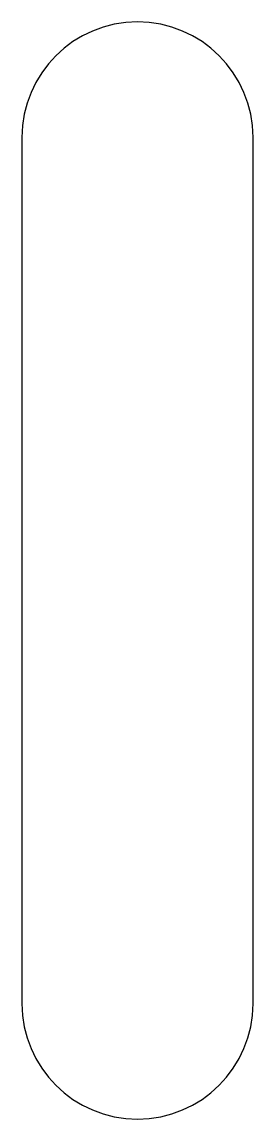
# Model space of a CAD drawing. Header units: millimetres. Extents: x -10 to 10, y 0 to 95.
import ezdxf

# ---------------------------------------------------------------- set-up
doc = ezdxf.new("R2010")
doc.units = ezdxf.units.MM
doc.layers.get('0').update_dxf_attribs({"linetype": 'CONTINUOUS'})

msp = doc.modelspace()

# ---------------------------------------------------------------- linework, layer by layer
msp.add_lwpolyline([(10, 10), (10, 85, 1), (-10, 85), (-10, 10, 1)], format="xyb", close=True)
msp.add_lwpolyline([(10, 10), (10, 85, 1), (-10, 85), (-10, 10, 1)], format="xyb", close=True)

doc.saveas('drawing.dxf')
